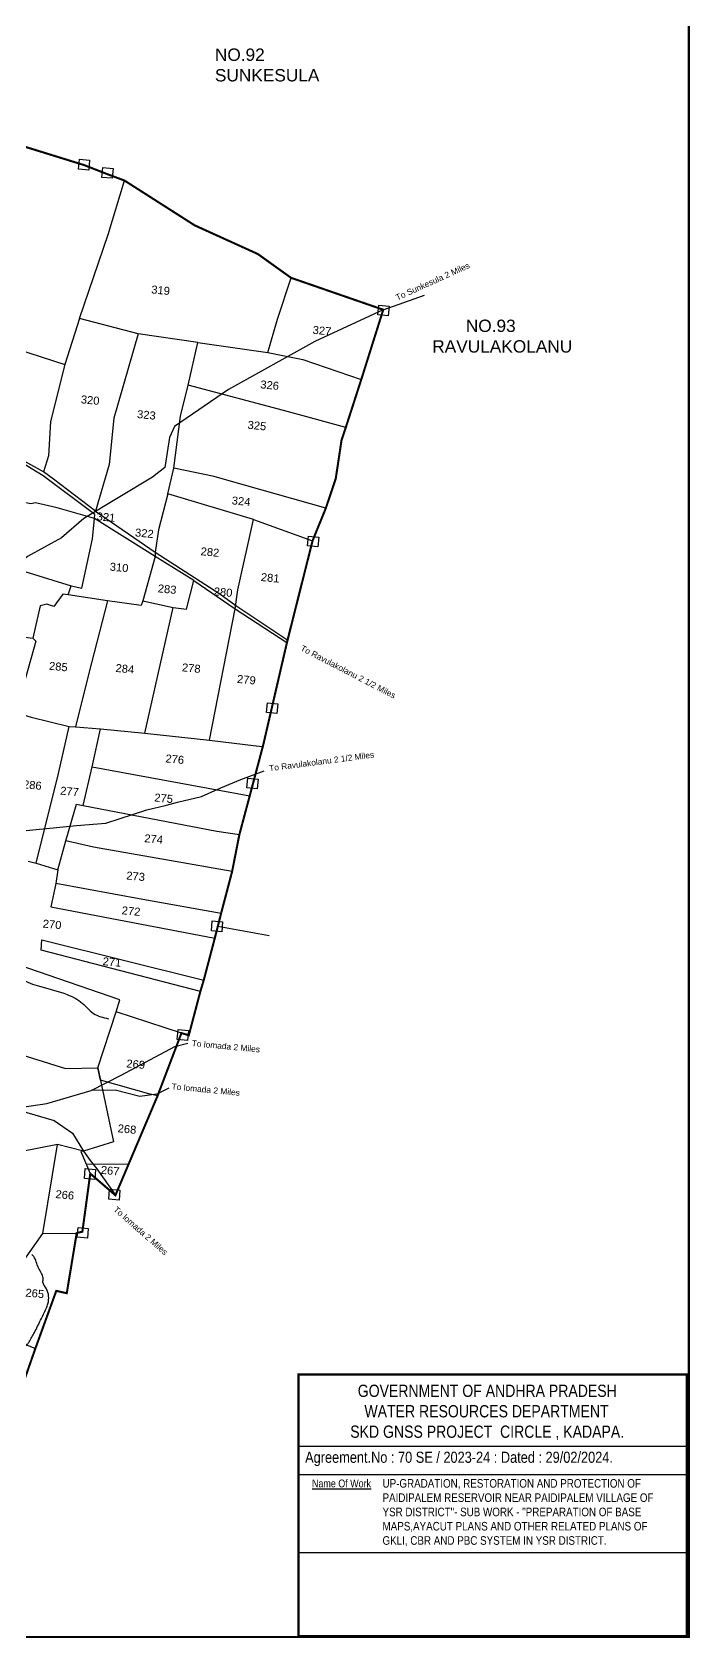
# Model space of a CAD drawing. Header units: inches. Extents: x 196297 to 225589, y 1616411 to 1622698.
# Drawn here: x 199273 to 200870, y 1616548 to 1620450 of the extents above; entities that cross this region are included whole.
import ezdxf
from ezdxf.enums import TextEntityAlignment as Align

# ---------------------------------------------------------------- set-up
doc = ezdxf.new("R2010")
doc.units = ezdxf.units.IN
doc.header["$LTSCALE"] = 15
doc.header["$MEASUREMENT"] = 0
for name, color, linetype in [('FRAME 025', 7, 'Continuous'), ('PAPER SIZE', 5, 'Continuous'), ('PLAT NOS', 7, 'Continuous'), ('Plat number', 1, 'Continuous'), ('Plats', 2, 'Continuous'), ('ROAD', 1, 'Continuous'), ('STREAM', 4, 'Continuous'), ('text2', 7, 'Continuous'), ('TITLEBLOCK', 7, 'Continuous'), ('VILLAGE BOUNDARY', 5, 'Continuous'), ('VILLAGE BOUNDARY STONES', 1, 'Continuous')]:
    doc.layers.add(name, color=color, linetype=linetype)
doc.styles.add('ARIALN', font='ARIALN.TTF')
doc.styles.get("Standard").update_dxf_attribs({"font": 'arial.ttf'})

msp = doc.modelspace()

# ---------------------------------------------------------------- linework, layer by layer
at = {"layer": 'FRAME 025', "lineweight": -3}
for points, elevation in [([(199922.3, 1617014.3), (200865.5, 1617014.3)], 0.3), ([(199922.3, 1616945), (200864, 1616945.6)], 3.7), ([(199922.1, 1616756.1), (200865.1, 1616755.6)], 4.6)]:
    msp.add_lwpolyline(points, dxfattribs=dict(at, elevation=elevation))
at = {"layer": 'PAPER SIZE', "color": 5, "const_width": 5.62}
msp.add_lwpolyline([(200862.3, 1616552.2), (199919.3, 1616552.2), (199919.3, 1617188), (200862.3, 1617188)], close=True, dxfattribs=at)
at = {"layer": 'Plats', "color": 0}
for points in [[(199068.3, 1620214), (199047.4, 1620163.1), (199019, 1620071.9), (198886.9, 1620102.5), (198839.2, 1619958.9), (198805.8, 1619868.2), (198788.1, 1619813.8), (198938.8, 1619767), (199024.2, 1619741.4), (199029.7, 1619746.7), (199059.3, 1619736.6), (199351.9, 1619642.1)], [(199675.2, 1619695.6), (199530.1, 1619716.8), (199387.4, 1619754.1), (199457, 1619958.1), (199497, 1620089)], [(199845.4, 1619671.1), (199868.2, 1619752), (199901.7, 1619852.6)], [(199387.4, 1619754.1), (199351.9, 1619642.1), (199317.6, 1619503.6), (199312.5, 1619420.4), (199300.2, 1619381.7), (199255.2, 1619406.7), (199200.6, 1619534.7), (199030.7, 1619638.2), (198918.8, 1619706), (198762.3, 1619787.9)], [(199665.1, 1619117.2), (199571.7, 1619175.8), (199424.1, 1619268.3), (199424.7, 1619277.4), (199299.1, 1619371.7), (199245.1, 1619404.4), (199183.8, 1619536.1), (199028.1, 1619630), (198916.7, 1619697.3), (198758, 1619779.5)], [(199530.1, 1619716.8), (199471.1, 1619512.1), (199459.5, 1619399.3), (199426.8, 1619286), (199324.5, 1619363.5), (199300.2, 1619381.7)], [(199810, 1619265.6), (199601.9, 1619328.2), (199617.2, 1619390.2), (199633.4, 1619516.9), (199651.6, 1619592.2), (199675.2, 1619695.6), (199845.4, 1619671.1), (199930.5, 1619654.5), (200072, 1619605.6)], [(200034.4, 1619489.1), (199895.6, 1619527.3), (199651.6, 1619592.2)], [(198682.7, 1619461.7), (198845.5, 1619420.7), (198826.4, 1619357.4), (198883.2, 1619338.5), (198886.3, 1619333.1), (198925.2, 1619315.3), (198955.2, 1619304.3), (199030.5, 1619274.6), (199019.9, 1619237.5), (199049.7, 1619230.6), (199123.9, 1619219), (199162.2, 1619195.2), (199234.1, 1619183.9), (199244.1, 1619142.3), (199367.3, 1619104.6), (199393.3, 1619099), (199419.1, 1619218.7), (199424.1, 1619268.3), (199333.2, 1619293.6), (199281.2, 1619306.1), (199269.7, 1619303.6), (199054.5, 1619347.7), (199030.5, 1619274.6)], [(199986, 1619293.1), (199751.4, 1619359.6), (199714.8, 1619370.3), (199617.2, 1619390.2)], [(199601.9, 1619328.2), (199579.7, 1619240.5), (199571.7, 1619185.9), (199571.7, 1619175.8), (199541.6, 1619068.1), (199615.1, 1619052.1)], [(199426.8, 1619286), (199571.7, 1619185.9), (199728.7, 1619084.8), (199767.6, 1619056.8), (199893.4, 1618972)], [(199703.5, 1618729.2), (199765.9, 1619048.1), (199772.5, 1619094.5), (199810, 1619265.6), (199953.8, 1619214)], [(199049.7, 1619230.6), (199024.4, 1619141.2), (199014.4, 1619086.4), (199045.7, 1619078.5), (199029.6, 1619017.8), (199215.6, 1618984.7), (199248.4, 1618980.4), (199274.7, 1618976.9), (199282, 1618969.6), (199233.3, 1618796.2), (199270.7, 1618785.6), (199362.9, 1618762.8), (199378.3, 1618761.9), (199438.8, 1618756.7), (199546.6, 1618746.5), (199703.5, 1618729.2), (199816.5, 1618716), (199832.9, 1618713.7)], [(199360.3, 1619082.8), (199346.9, 1619083.7), (199325.1, 1619054.5), (199308.3, 1619060.2), (199292, 1619055.6), (199274.7, 1618976.9)], [(199541.6, 1619068.1), (199537.2, 1619056.3), (199455.8, 1619068), (199360.3, 1619082.8), (199367.3, 1619104.6)], [(199546.6, 1618746.5), (199615.1, 1619052.1), (199647.9, 1619047.5), (199665.1, 1619117.2), (199765.9, 1619048.1), (199891.5, 1618966.6)], [(199455.8, 1619068), (199410.7, 1618892), (199378.3, 1618761.9)], [(199282.6, 1618430.8), (199337.1, 1618648.7), (199362.9, 1618762.8)], [(199396.9, 1618571), (199418.7, 1618664.2), (199438.8, 1618756.7)], [(199418.7, 1618664.2), (199801.1, 1618594)], [(199335.3, 1618414.1), (199354.4, 1618485.2), (199380.6, 1618574), (199396.9, 1618571), (199721.6, 1618508.2), (199776, 1618500.1)], [(199758.3, 1618410), (199421.4, 1618469.6), (199354.4, 1618485.2)], [(199262.7, 1618435.5), (199282.6, 1618430.8), (199335.3, 1618414.1), (199330.6, 1618380.9), (199317.8, 1618324.3), (199716.2, 1618248)], [(199731.6, 1618308.5), (199541.2, 1618342.2), (199330.6, 1618380.9)], [(199681.2, 1618118.8), (199294.5, 1618219), (199296.6, 1618244.4), (199689.5, 1618146.4)], [(199577.2, 1617865), (199555.9, 1617869.8), (199438.5, 1617903.1), (199432.3, 1617933.3), (199476.4, 1618069.3), (199485.8, 1618098.8), (199188.7, 1618200.5)], [(198362.7, 1618102.2), (198525.1, 1618051.6), (198517.1, 1617889), (198510.8, 1617840.3), (198457, 1617662.9), (198575.2, 1617573.5), (198635.5, 1617527.3), (198706.1, 1617477.5), (198704.6, 1617452.8), (198806.2, 1617378.1), (198916.3, 1617300.7), (198974.9, 1617261.3), (199044.5, 1617264.4), (199152.4, 1617233.3), (199198.3, 1617284.9), (199280.5, 1617251.3)], [(199635.3, 1618017.7), (199476.4, 1618069.3)], [(199206.6, 1617978.1), (199353.7, 1617931.6), (199432.3, 1617933.3), (199470.5, 1617753.6), (199397.3, 1617730.5), (199334.4, 1617746.8), (199198.2, 1617720.2)], [(199298.4, 1617530.6), (199334.4, 1617746.8)], [(199397.3, 1617730.5), (199397.3, 1617730.5), (199390.7, 1617729.7), (199413.9, 1617676.4)], [(199403.6, 1617699.3), (199508.8, 1617700.2)], [(199198.3, 1617284.9), (199166.7, 1617300.2), (199237.3, 1617443.1), (199298.4, 1617530.6), (199380.9, 1617531.7)]]:
    msp.add_lwpolyline(points, dxfattribs=at)
at = {"layer": 'ROAD'}
for points in [[(200125.4, 1619775.2), (199959.2, 1619697.6), (199749.6, 1619581.2), (199618.3, 1619491.7), (199606.1, 1619465), (199594.6, 1619391.8), (199564.9, 1619368.2), (199398.1, 1619267.8), (199344.2, 1619221.2), (199261.5, 1619175.4), (199198.5, 1619120.2), (199071.9, 1618990.4), (198874.8, 1618819), (198805.8, 1618742.1), (198757.6, 1618701.4), (198709, 1618680.5), (198626.6, 1618664), (198511.1, 1618545.1), (198421.8, 1618477.6), (198353.8, 1618423.8), (198317.5, 1618411.6)], [(198626.6, 1618664), (198699.7, 1618650.6), (198746.6, 1618633.2), (198825.1, 1618557.9), (198868.7, 1618526), (198925.5, 1618520.3), (198970.2, 1618517), (199020.5, 1618512.2), (199049.6, 1618499.9), (199090.9, 1618498.9), (199209.6, 1618505.4), (199380.2, 1618522.1), (199451.4, 1618527.4), (199551.6, 1618560.2), (199599, 1618571.6), (199626, 1618578.6), (199684.2, 1618592.3), (199731, 1618613.8), (199779.7, 1618634), (199836, 1618654.7)], [(198341.4, 1618348.7), (198460.3, 1618312), (198649.7, 1618253.9), (198725.6, 1618269.3), (198787.2, 1618275.4), (198840.1, 1618256.6), (198893.6, 1618166.2), (198948.6, 1618069.2), (199033.2, 1617961.7), (199150.9, 1617860.8), (199226.5, 1617834.2), (199308.1, 1617846.7), (199416.4, 1617878.5), (199489, 1617915.7), (199619.5, 1617985.1), (199650.9, 1617992.9)], [(199604.9, 1617883.7), (199575.4, 1617869.1), (199534.4, 1617863.5), (199474, 1617879.1), (199416.4, 1617878.5)], [(199226.5, 1617834.2), (199326, 1617805), (199370.9, 1617774.3), (199397.3, 1617730.5), (199413.7, 1617707.8), (199430.2, 1617687.8), (199474.9, 1617623.6)]]:
    msp.add_lwpolyline(points, dxfattribs=at)
at = {"layer": 'STREAM'}
for points in [[(198462.3, 1618287.3), (198476.2, 1618295.6), (198495.1, 1618301.7), (198516.8, 1618307.5), (198526, 1618307.1), (198539.2, 1618296.8), (198544.9, 1618289), (198635, 1618271.7), (198646.5, 1618266.4), (198647.1, 1618259.1), (198655, 1618257.5), (198684.6, 1618262), (198706.3, 1618261.3), (198733.2, 1618266.3), (198764.6, 1618269.3), (198813.5, 1618280), (198818.6, 1618268.4), (198830, 1618269.3), (198845.9, 1618277.8), (198856.2, 1618281), (198873.6, 1618294.2), (198884.8, 1618303.5), (198904.4, 1618319.7), (198929, 1618338), (198956.9, 1618359.8), (199024.6, 1618346), (199044.2, 1618328.4), (199069, 1618311.3), (199087.4, 1618290.2), (199102.9, 1618259.7), (199125.5, 1618242.9), (199201.3, 1618206), (199222.4, 1618184.3), (199248.1, 1618150.5), (199290.9, 1618131.6), (199357.5, 1618111.3), (199394.4, 1618090.6), (199421.7, 1618065.7), (199458.5, 1618052.4)], [(199152.2, 1617171.4), (199165.7, 1617181.3), (199177.5, 1617185.7), (199185.6, 1617187.1), (199193, 1617196.8), (199205.8, 1617204.6), (199210.7, 1617214.3), (199232, 1617233.6), (199246.9, 1617239.8), (199251.1, 1617250.2), (199261, 1617261.8), (199265.6, 1617267.4), (199272, 1617279.2), (199278.3, 1617290.4), (199293.4, 1617320.4), (199307.1, 1617348.8), (199311.2, 1617360.3), (199307.4, 1617396.2), (199298.9, 1617412.6), (199299.5, 1617423.1), (199295.7, 1617433.5), (199284.8, 1617454.4), (199280.2, 1617468.9), (199272.1, 1617480)]]:
    msp.add_spline(points, degree=3, dxfattribs=at)
at = {"layer": 'text2', "color": 5, "const_width": 5}
msp.add_lwpolyline([(196299.5, 1622016.7), (200867.5, 1622016.7), (200867.5, 1616550.8), (196299.5, 1616550.8)], close=True, dxfattribs=at)
at = {"layer": 'VILLAGE BOUNDARY', "const_width": 5}
msp.add_lwpolyline([(199197.4, 1620189.1), (199398.8, 1620126.6), (199453.4, 1620105.3), (199497, 1620089), (199667.4, 1619980.2), (199820.6, 1619910.6), (199901.7, 1619852.6), (200125.4, 1619775.2), (200072, 1619605.6), (200034.4, 1619489.1), (200024.1, 1619458.3), (200010, 1619364.6), (199986, 1619293.1), (199953.8, 1619214), (199891.5, 1618966.6), (199833.8, 1618717.3), (199801.1, 1618594), (199776, 1618500.1), (199758.3, 1618410), (199731.6, 1618308.5), (199716.2, 1618248), (199689.5, 1618146.4), (199681.2, 1618118.8), (199653.2, 1618012.5), (199635.3, 1618017.7), (199577.2, 1617865), (199474.9, 1617623.6), (199413.9, 1617676.4), (199394.7, 1617535.3), (199380.9, 1617531.7), (199356.8, 1617385.7), (199331.3, 1617391.4), (199280.5, 1617251.3), (199246.2, 1617153.1)], dxfattribs=at)
at = {"layer": 'VILLAGE BOUNDARY'}
for points in [[(200125.4, 1619775.2), (200225.5, 1619810.6)], [(199724, 1618277.5), (199848.6, 1618254.7)]]:
    msp.add_lwpolyline(points, dxfattribs=at)
at = {"layer": 'VILLAGE BOUNDARY STONES'}
for points in [[(199387.4, 1620140.6), (199412.4, 1620138.2), (199410.2, 1620114.3), (199385.1, 1620116.7)], [(199444.5, 1620120.7), (199469.5, 1620118.3), (199467.2, 1620094.5), (199442.2, 1620096.8)], [(200114.6, 1619786.3), (200139.6, 1619783.9), (200137.4, 1619760), (200112.3, 1619762.4)], [(199943.8, 1619225.2), (199968.9, 1619222.8), (199966.6, 1619199), (199941.6, 1619201.3)], [(199844, 1618820.1), (199869.1, 1618817.7), (199866.8, 1618793.8), (199841.8, 1618796.2)], [(199796.3, 1618637.3), (199821.4, 1618635), (199819.1, 1618611.1), (199794.1, 1618613.4)], [(199710.2, 1618290.2), (199735.2, 1618287.9), (199733, 1618264), (199708, 1618266.4)], [(199627.3, 1618026.3), (199652.4, 1618023.9), (199650.1, 1618000.1), (199625.1, 1618002.4)], [(199401.8, 1617688.6), (199426.8, 1617686.3), (199424.6, 1617662.4), (199399.5, 1617664.8)], [(199460.9, 1617638.2), (199485.9, 1617635.8), (199483.7, 1617611.9), (199458.6, 1617614.3)], [(199384.1, 1617545.6), (199409.1, 1617543.3), (199406.8, 1617519.4), (199381.8, 1617521.8)]]:
    msp.add_lwpolyline(points, close=True, dxfattribs=at)

# ---------------------------------------------------------------- texts
at = {"layer": 'PLAT NOS'}
for s, p in [('319', (199584.8, 1619822.5)), ('327', (199976.7, 1619724.4)), ('326', (199849.6, 1619591.9)), ('320', (199413.7, 1619555.6)), ('323', (199550.3, 1619519.7)), ('325', (199818.7, 1619493.7)), ('324', (199780.3, 1619310)), ('321', (199452.1, 1619271.4)), ('322', (199545.3, 1619232.1)), ('282', (199704.6, 1619186.4)), ('310', (199483.9, 1619149.1)), ('281', (199850.9, 1619123.8)), ('283', (199600.6, 1619096.3)), ('280', (199736.5, 1619089.1)), ('285', (199336.4, 1618908.2)), ('284', (199498, 1618902.9)), ('278', (199659.2, 1618904.4)), ('279', (199793.1, 1618876.3)), ('276', (199619.2, 1618683.1)), ('286', (199273.3, 1618620.3)), ('277', (199363.6, 1618605)), ('275', (199592.2, 1618588.3)), ('274', (199567.9, 1618489.3)), ('273', (199524, 1618398.7)), ('272', (199513, 1618314.1)), ('270', (199321.3, 1618281.9)), ('271', (199466.7, 1618190.5)), ('269', (199524.3, 1617942.1)), ('268', (199503.2, 1617784.5)), ('267', (199462.2, 1617683.5)), ('266', (199352.1, 1617624.7)), ('265', (199279.2, 1617385.4))]:
    msp.add_text(s, height=19.44, rotation=354.6245, dxfattribs=at).set_placement(p, align=Align.MIDDLE_CENTER)
at = {"layer": 'Plat number'}
for s, rotation, p in [('To Sunkesula 2 Miles ', 24.3896, (200159.7, 1619797.3)), ('To Ravulakolanu 2 1/2 Miles ', 332.5703, (199922.9, 1618948.2)), ('To Ravulakolanu 2 1/2 Miles ', 7.4716, (199849.3, 1618653.8)), ('To lomada 2 Miles ', 354.6245, (199659.7, 1617986.2)), ('To lomada 2 Miles ', 354.6245, (199610.8, 1617881)), ('To lomada 2 Miles ', 318.7458, (199468.9, 1617587))]:
    msp.add_text(s, height=14.578, rotation=rotation, dxfattribs=at).set_placement(p)
at = {"layer": 'Plat number', "char_height": 30, "attachment_point": 1}
for s, insert, width in [('NO.92 SUNKESULA', (199716.5, 1620409.8), 205.658), ('       NO.93 RAVULAKOLANU ', (200244.4, 1619751.1), 284.829)]:
    msp.add_mtext(s, dxfattribs=dict(at, insert=insert, width=width))
at = {"layer": 'TITLEBLOCK', "extrusion": (0.000201441, 0.004807, 0.999988), "style": 'ARIALN'}
msp.add_text('%%UName Of Work', height=18.913, rotation=359.9999, dxfattribs=at).set_placement((199952.4, 1616895.2, 7813.7))
at = {"layer": 'TITLEBLOCK', "extrusion": (0.000201441, 0.004807, 0.999988), "attachment_point": 1, "text_direction": (1, -1e-06, -0.000201), "style": 'ARIALN'}
for s, insert, char_height, width in [('\\pi34.18019;GOVERNMENT OF ANDHRA PRADESH  \\P\\pi50.37781;WATER RESOURCES DEPARTMENT      \\P\\pi15.97184;SKD GNSS PROJECT  CIRCLE , KADAPA.', (200029.3, 1617163.5, -4.3), 29.775, 692.705), ('Agreement.No : 70 SE / 2023-24 : Dated : 29/02/2024.', (199935.7, 1617000.7, -1.2), 27.045, 872.986), ('UP-GRADATION, RESTORATION AND PROTECTION OF PAIDIPALEM RESERVOIR NEAR PAIDIPALEM VILLAGE OF YSR DISTRICT"- SUB WORK - "PREPARATION OF BASE MAPS,AYACUT PLANS AND OTHER RELATED PLANS OF GKLI, CBR AND PBC SYSTEM IN YSR DISTRICT.', (200123.6, 1616934.1, -0.7), 20.804, 671.528)]:
    msp.add_mtext(s, dxfattribs=dict(at, insert=insert, char_height=char_height, width=width))

doc.saveas('drawing.dxf')
